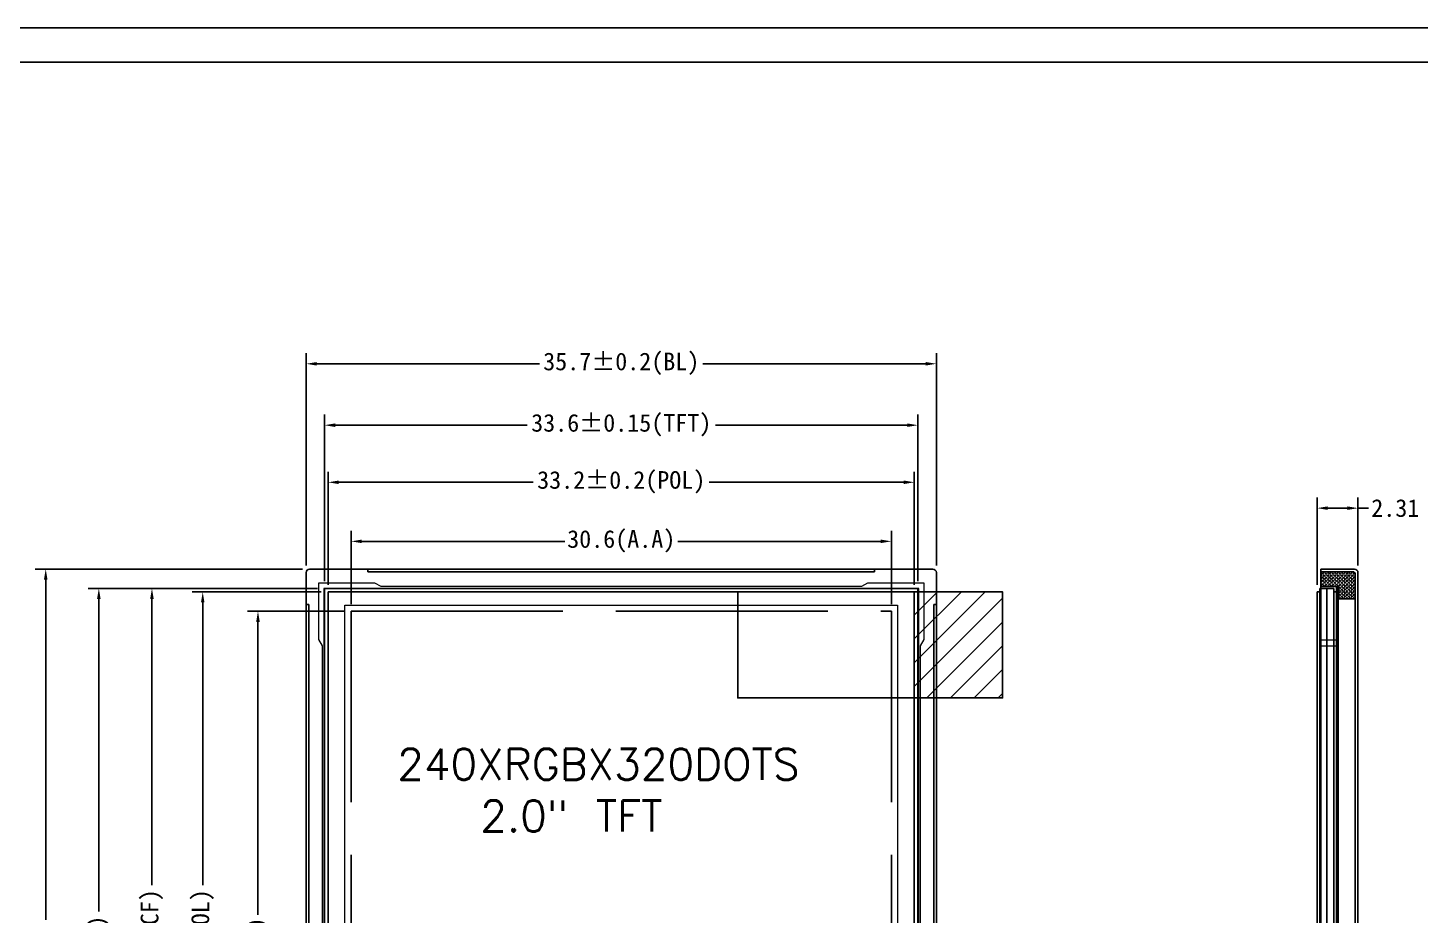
# Model space of a CAD drawing. Header units: millimetres. Extents: x 2479 to 2803, y 2230 to 2386.
# Drawn here: x 2518.7 to 2597.6, y 2335.6 to 2385.8 of the extents above; entities that cross this region are included whole.
import ezdxf

# ---------------------------------------------------------------- set-up
doc = ezdxf.new("R2010")
doc.units = ezdxf.units.MM
doc.linetypes.add('ACAD_ISO02W100', pattern=[15, 12, -3])
for name, color, linetype in [('dim', 4, 'Continuous'), ('DWG', 7, 'Continuous'), ('fpc', 40, 'Continuous'), ('Frame', 7, 'Continuous'), ('lcd', 4, 'Continuous'), ('铁框', 232, 'Continuous')]:
    doc.layers.add(name, color=color, linetype=linetype)
for name, color, linetype, lineweight in [('OBJ-DIM标注层', 2, 'Continuous', 18), ('胶框', 7, 'Continuous', 18), ('遮光贴布', 152, 'Continuous', 13)]:
    doc.layers.add(name, color=color, linetype=linetype, lineweight=lineweight)
doc.styles.get("Standard").update_dxf_attribs({"font": 'txt', "bigfont": 'gbcbig.shx'})
doc.styles.add('標注', font='')
doc.styles.get('標注').set_extended_font_data('宋体')
doc.dimstyles.new('副本 標注', dxfattribs={"dimscale": 0, "dimtxt": 0.8, "dimasz": 0.6, "dimexe": 0.6, "dimexo": 0.4, "dimgap": 0.2, "dimtad": 0, "dimdsep": 46, "dimtxsty": '標注', "dimcen": 0.6, "dimazin": 2, "dimtfac": 1, "dimtmove": 0, "dimatfit": 3, "dimfxl": 1, "dimtolj": 1, "dimtzin": 0, "dimarcsym": 0})

# ---------------------------------------------------------------- blocks, each defined once
blk = doc.blocks.new('*D124')
at = {"color": 0, "lineweight": -2}
for p, q in [((2534.505, 2355.398), (2534.505, 2367.425)), ((2535.105, 2366.825), (2547.73, 2366.825)), ((2569.605, 2366.825), (2556.98, 2366.825)), ((2570.205, 2355.398), (2570.205, 2367.425))]:
    blk.add_line(p, q, dxfattribs=at)
at = {"color": 0}
for points in [[(2535.105, 2366.925), (2535.105, 2366.725), (2534.505, 2366.825)], [(2569.605, 2366.925), (2569.605, 2366.725), (2570.205, 2366.825)]]:
    blk.add_solid(points, dxfattribs=at)
at = {"layer": 'Defpoints', "color": 0}
for p in [(2570.205, 2366.825), (2534.505, 2354.998), (2570.205, 2354.998)]:
    blk.add_point(p, dxfattribs=at)
at = {"color": 0, "insert": (2552.355, 2366.825), "char_height": 1, "attachment_point": 5, "style": '標注'}
blk.add_mtext('\\A1;35.7%%p0.2(BL)', dxfattribs=at)
blk = doc.blocks.new('*D125')
at = {"color": 0, "lineweight": -2}
for p, q in [((2534.305, 2355.198), (2519.155, 2355.198)), ((2519.755, 2354.598), (2519.755, 2335.333)), ((2519.755, 2304.598), (2519.755, 2326.083)), ((2534.705, 2303.998), (2519.155, 2303.998))]:
    blk.add_line(p, q, dxfattribs=at)
at = {"color": 0}
for points in [[(2519.655, 2354.598), (2519.855, 2354.598), (2519.755, 2355.198)], [(2519.655, 2304.598), (2519.855, 2304.598), (2519.755, 2303.998)]]:
    blk.add_solid(points, dxfattribs=at)
at = {"layer": 'Defpoints', "color": 0}
for p in [(2534.705, 2355.198), (2519.755, 2303.998), (2535.105, 2303.998)]:
    blk.add_point(p, dxfattribs=at)
at = {"color": 0, "insert": (2519.755, 2330.708), "char_height": 1, "attachment_point": 5, "rotation": 90, "style": '標注'}
blk.add_mtext('\\A1;51.2%%p0.2(BL)', dxfattribs=at)
blk = doc.blocks.new('*D126')
at = {"color": 0, "lineweight": -2}
for p, q in [((2535.555, 2354.508), (2535.555, 2363.948)), ((2569.155, 2354.508), (2569.155, 2363.948)), ((2536.155, 2363.348), (2547.019, 2363.348)), ((2568.555, 2363.348), (2557.691, 2363.348))]:
    blk.add_line(p, q, dxfattribs=at)
at = {"color": 0}
for points in [[(2536.155, 2363.448), (2536.155, 2363.248), (2535.555, 2363.348)], [(2568.555, 2363.448), (2568.555, 2363.248), (2569.155, 2363.348)]]:
    blk.add_solid(points, dxfattribs=at)
at = {"layer": 'Defpoints', "color": 0}
for p in [(2569.155, 2363.348), (2535.555, 2354.108), (2569.155, 2354.108)]:
    blk.add_point(p, dxfattribs=at)
at = {"color": 0, "insert": (2552.355, 2363.348), "char_height": 1, "attachment_point": 5, "style": '標注'}
blk.add_mtext('\\A1;33.6%%p0.15(TFT)', dxfattribs=at)
blk = doc.blocks.new('*D127')
at = {"color": 0, "lineweight": -2}
for p, q in [((2535.155, 2354.108), (2522.163, 2354.108)), ((2522.763, 2353.508), (2522.763, 2335.805)), ((2522.763, 2308.108), (2522.763, 2325.811)), ((2535.155, 2307.508), (2522.163, 2307.508))]:
    blk.add_line(p, q, dxfattribs=at)
at = {"color": 0}
for points in [[(2522.663, 2353.508), (2522.863, 2353.508), (2522.763, 2354.108)], [(2522.663, 2308.108), (2522.863, 2308.108), (2522.763, 2307.508)]]:
    blk.add_solid(points, dxfattribs=at)
at = {"layer": 'Defpoints', "color": 0}
for p in [(2535.555, 2354.108), (2522.763, 2307.508), (2535.555, 2307.508)]:
    blk.add_point(p, dxfattribs=at)
at = {"color": 0, "insert": (2522.763, 2330.808), "char_height": 1, "attachment_point": 5, "rotation": 90, "style": '標注'}
blk.add_mtext('\\A1;46.6%%p0.2(TFT)', dxfattribs=at)
blk = doc.blocks.new('*D128')
at = {"color": 0, "lineweight": -2}
for p, q in [((2535.755, 2354.308), (2535.755, 2360.715)), ((2568.955, 2354.308), (2568.955, 2360.715)), ((2536.355, 2360.115), (2547.375, 2360.115)), ((2568.355, 2360.115), (2557.336, 2360.115))]:
    blk.add_line(p, q, dxfattribs=at)
at = {"color": 0}
for points in [[(2536.355, 2360.215), (2536.355, 2360.015), (2535.755, 2360.115)], [(2568.355, 2360.215), (2568.355, 2360.015), (2568.955, 2360.115)]]:
    blk.add_solid(points, dxfattribs=at)
at = {"layer": 'Defpoints', "color": 0}
for p in [(2568.955, 2360.115), (2535.755, 2353.908), (2568.955, 2353.908)]:
    blk.add_point(p, dxfattribs=at)
at = {"color": 0, "insert": (2552.355, 2360.115), "char_height": 1, "attachment_point": 5, "style": '標注'}
blk.add_mtext('\\A1;33.2%%P0.2(POL)', dxfattribs=at)
blk = doc.blocks.new('*D129')
at = {"color": 0, "lineweight": -2}
for p, q in [((2535.155, 2354.108), (2525.171, 2354.108)), ((2525.771, 2353.508), (2525.771, 2337.305)), ((2525.771, 2311.107), (2525.771, 2327.31)), ((2535.155, 2310.507), (2525.171, 2310.507))]:
    blk.add_line(p, q, dxfattribs=at)
at = {"color": 0}
for points in [[(2525.671, 2353.508), (2525.871, 2353.508), (2525.771, 2354.108)], [(2525.671, 2311.107), (2525.871, 2311.107), (2525.771, 2310.507)]]:
    blk.add_solid(points, dxfattribs=at)
at = {"layer": 'Defpoints', "color": 0}
for p in [(2535.555, 2354.108), (2525.771, 2310.507), (2535.555, 2310.507)]:
    blk.add_point(p, dxfattribs=at)
at = {"color": 0, "insert": (2525.771, 2332.308), "char_height": 1, "attachment_point": 5, "rotation": 90, "style": '標注'}
blk.add_mtext('\\A1;43.6%%p0.15(CF)', dxfattribs=at)
blk = doc.blocks.new('*D130')
at = {"color": 0, "lineweight": -2}
for p, q in [((2537.055, 2353.208), (2537.055, 2357.37)), ((2567.655, 2353.208), (2567.655, 2357.37)), ((2537.655, 2356.77), (2549.153, 2356.77)), ((2567.055, 2356.77), (2555.558, 2356.77))]:
    blk.add_line(p, q, dxfattribs=at)
at = {"color": 0}
for points in [[(2537.655, 2356.87), (2537.655, 2356.67), (2537.055, 2356.77)], [(2567.055, 2356.87), (2567.055, 2356.67), (2567.655, 2356.77)]]:
    blk.add_solid(points, dxfattribs=at)
at = {"layer": 'Defpoints', "color": 0}
for p in [(2567.655, 2356.77), (2537.055, 2352.808), (2567.655, 2352.808)]:
    blk.add_point(p, dxfattribs=at)
at = {"color": 0, "insert": (2552.355, 2356.77), "char_height": 1, "attachment_point": 5, "style": '標注'}
blk.add_mtext('\\A1;30.6(A.A)', dxfattribs=at)
blk = doc.blocks.new('*D131')
at = {"color": 0, "lineweight": -2}
for p, q in [((2535.355, 2353.908), (2528.048, 2353.908)), ((2528.648, 2353.308), (2528.648, 2337.305)), ((2528.648, 2311.307), (2528.648, 2327.31)), ((2535.355, 2310.707), (2528.048, 2310.707))]:
    blk.add_line(p, q, dxfattribs=at)
at = {"color": 0}
for points in [[(2528.548, 2353.308), (2528.748, 2353.308), (2528.648, 2353.908)], [(2528.548, 2311.307), (2528.748, 2311.307), (2528.648, 2310.707)]]:
    blk.add_solid(points, dxfattribs=at)
at = {"layer": 'Defpoints', "color": 0}
for p in [(2528.648, 2353.908), (2535.755, 2353.908), (2535.755, 2310.707)]:
    blk.add_point(p, dxfattribs=at)
at = {"color": 0, "insert": (2528.648, 2332.308), "char_height": 1, "attachment_point": 5, "rotation": 90, "style": '標注'}
blk.add_mtext('\\A1;43.2%%P0.2(POL)', dxfattribs=at)
blk = doc.blocks.new('*D132')
at = {"color": 0, "lineweight": -2}
for p, q in [((2536.655, 2352.808), (2531.178, 2352.808)), ((2531.778, 2352.208), (2531.778, 2335.627)), ((2531.778, 2312.608), (2531.778, 2329.188)), ((2536.655, 2312.008), (2531.178, 2312.008))]:
    blk.add_line(p, q, dxfattribs=at)
at = {"color": 0}
for points in [[(2531.678, 2352.208), (2531.878, 2352.208), (2531.778, 2352.808)], [(2531.678, 2312.608), (2531.878, 2312.608), (2531.778, 2312.008)]]:
    blk.add_solid(points, dxfattribs=at)
at = {"layer": 'Defpoints', "color": 0}
for p in [(2537.055, 2352.808), (2531.778, 2312.008), (2537.055, 2312.008)]:
    blk.add_point(p, dxfattribs=at)
at = {"color": 0, "insert": (2531.778, 2332.408), "char_height": 1, "attachment_point": 5, "rotation": 90, "style": '標注'}
blk.add_mtext('\\A1;40.8(A.A)', dxfattribs=at)
blk = doc.blocks.new('*D133')
at = {"color": 0, "lineweight": -2}
for p, q in [((2591.777, 2354.308), (2591.777, 2359.25)), ((2594.087, 2355.398), (2594.087, 2359.25)), ((2592.377, 2358.65), (2593.487, 2358.65)), ((2594.087, 2358.65), (2594.687, 2358.65))]:
    blk.add_line(p, q, dxfattribs=at)
at = {"color": 0}
for points in [[(2592.377, 2358.75), (2592.377, 2358.55), (2591.777, 2358.65)], [(2593.487, 2358.75), (2593.487, 2358.55), (2594.087, 2358.65)]]:
    blk.add_solid(points, dxfattribs=at)
at = {"layer": 'Defpoints', "color": 0}
for p in [(2594.087, 2358.65), (2594.087, 2354.998), (2591.777, 2353.908)]:
    blk.add_point(p, dxfattribs=at)
at = {"color": 0, "insert": (2596.201, 2358.65), "char_height": 1, "attachment_point": 5, "style": '標注'}
blk.add_mtext('\\A1;2.31', dxfattribs=at)

msp = doc.modelspace()

# ---------------------------------------------------------------- hatches: boundary and pattern name
h = msp.add_hatch()
h.set_pattern_fill('ANSI31', color=3, scale=0.3, style=0)
h.set_pattern_definition([(45, (1364.8181, 1889.32355), (-0.6735192, 0.6735192), [])])
h.paths.add_polyline_path([(2573.955, 2347.908), (2573.955, 2353.908), (2568.955, 2353.908), (2568.955, 2347.908)])
at = {"layer": 'dim'}
h = msp.add_hatch(dxfattribs=at)
h.set_pattern_fill('ANGLE', color=0, scale=0.02, angle=45, style=0)
h.set_pattern_definition([(45, (875.5365, 3131.63863), (-0.098782817, 0.098782817), [0.1016, -0.0381]), (135, (875.5365, 3131.63863), (-0.098782817, -0.098782817), [0.1016, -0.0381])])
h.paths.add_polyline_path([(2592.957, 2354.199), (2592.957, 2353.508), (2593.937, 2353.508), (2593.937, 2354.898, 0.414214), (2593.787, 2355.048), (2591.987, 2355.048), (2591.987, 2354.199)])

# ---------------------------------------------------------------- linework, layer by layer
at = {"color": 6}
for p, q in [((2535.755, 2310.707), (2535.755, 2353.908)), ((2535.755, 2353.908), (2568.955, 2353.908)), ((2568.955, 2310.707), (2568.955, 2353.908))]:
    msp.add_line(p, q, dxfattribs=at)
for p, q in [((2591.927, 2354.108), (2591.927, 2310.507)), ((2591.927, 2354.108), (2592.327, 2354.108)), ((2592.327, 2354.108), (2592.327, 2307.508)), ((2592.327, 2354.108), (2592.727, 2354.108)), ((2592.727, 2354.108), (2592.727, 2307.508))]:
    msp.add_line(p, q)
at = {"color": 3}
msp.add_lwpolyline([(2558.955, 2353.908), (2573.955, 2353.908), (2573.955, 2347.908), (2558.955, 2347.908)], close=True, dxfattribs=at)
at = {"color": 6}
for points in [[(2591.777, 2353.908), (2591.927, 2353.908), (2591.927, 2310.707), (2591.777, 2310.707)], [(2592.727, 2353.908), (2592.877, 2353.908), (2592.877, 2310.707), (2592.727, 2310.707)]]:
    msp.add_lwpolyline(points, close=True, dxfattribs=at)
at = {"layer": 'dim', "color": 0}
for p, q in [((2534.505, 2353.198), (2534.505, 2354.998)), ((2538.005, 2355.198), (2534.705, 2355.198)), ((2566.705, 2355.198), (2570.005, 2355.198)), ((2570.205, 2353.198), (2570.205, 2354.998)), ((2592.957, 2353.508), (2593.937, 2353.508)), ((2593.937, 2353.508), (2593.057, 2353.508))]:
    msp.add_line(p, q, dxfattribs=at)
for centre, start, end in [((2534.705, 2354.998), 90, 180), ((2570.005, 2354.998), 0, 90)]:
    msp.add_arc(centre, 0.2, start, end, dxfattribs=at)
at = {"layer": 'DWG', "color": 7}
for p, q in [((2592.877, 2303.998), (2592.877, 2354.199)), ((2592.957, 2303.998), (2592.957, 2354.199))]:
    msp.add_line(p, q, dxfattribs=at)
at = {"layer": 'fpc', "color": 1, "linetype": 'ByBlock'}
for p, q in [((2535.555, 2354.108), (2569.155, 2354.108)), ((2535.555, 2307.508), (2535.555, 2354.108)), ((2569.155, 2354.108), (2569.155, 2307.508))]:
    msp.add_line(p, q, dxfattribs=at)
at = {"layer": 'fpc', "color": 5, "linetype": 'ACAD_ISO02W100'}
for p, q in [((2537.055, 2352.808), (2567.655, 2352.808)), ((2537.055, 2312.008), (2537.055, 2352.808)), ((2567.655, 2312.008), (2567.655, 2352.808)), ((2567.655, 2312.008), (2567.655, 2352.808)), ((2567.655, 2312.008), (2567.655, 2352.808))]:
    msp.add_line(p, q, dxfattribs=at)
at = {"layer": 'Frame', "color": 7}
for points in [[(2712.579, 2385.85), (2478.911, 2385.85), (2478.911, 2230.072), (2712.579, 2230.072)], [(2710.631, 2232.019), (2480.858, 2232.019), (2480.858, 2383.903), (2710.631, 2383.903)]]:
    msp.add_lwpolyline(points, close=True, dxfattribs=at)
at = {"layer": 'OBJ-DIM标注层'}
for p, q in [((2569.205, 2354.108), (2535.505, 2354.108)), ((2535.505, 2354.108), (2535.505, 2311.171)), ((2569.205, 2311.171), (2569.205, 2354.108))]:
    msp.add_line(p, q, dxfattribs=at)
msp.add_lwpolyline([(2536.705, 2353.158), (2568.005, 2353.158), (2568.005, 2311.658), (2536.705, 2311.658)], close=True, dxfattribs=at)
at = {"layer": '胶框', "ltscale": 10}
for p, q in [((2538.405, 2354.408), (2535.205, 2354.408)), ((2535.205, 2354.408), (2535.205, 2351.208)), ((2538.752, 2354.208), (2538.405, 2354.408)), ((2565.959, 2354.208), (2538.752, 2354.208)), ((2566.305, 2354.408), (2565.959, 2354.208)), ((2569.505, 2354.408), (2566.305, 2354.408)), ((2569.505, 2351.208), (2569.505, 2354.408)), ((2535.205, 2351.208), (2535.405, 2350.861)), ((2569.305, 2350.861), (2569.505, 2351.208)), ((2535.405, 2350.861), (2535.405, 2311.198)), ((2569.305, 2311.198), (2569.305, 2350.861))]:
    msp.add_line(p, q, dxfattribs=at)
at = {"layer": '胶框', "color": 7}
for p, q in [((2592.957, 2354.199), (2591.987, 2354.199)), ((2591.987, 2351.199), (2592.957, 2351.199)), ((2591.987, 2350.853), (2592.957, 2350.853))]:
    msp.add_line(p, q, dxfattribs=at)
at = {"layer": '遮光贴布', "color": 2}
msp.add_line((2569.15, 2354.108), (2535.56, 2354.108), dxfattribs=at)
at = {"layer": '铁框', "ltscale": 5}
for p, q in [((2566.705, 2355.198), (2538.005, 2355.198)), ((2538.005, 2355.048), (2538.005, 2355.198)), ((2566.705, 2355.048), (2538.005, 2355.048)), ((2566.705, 2355.048), (2566.705, 2355.198)), ((2534.505, 2353.198), (2534.505, 2307.998)), ((2534.655, 2353.198), (2534.505, 2353.198)), ((2534.655, 2353.198), (2534.655, 2307.998)), ((2570.055, 2307.998), (2570.055, 2353.198)), ((2570.055, 2353.198), (2570.205, 2353.198)), ((2570.205, 2307.998), (2570.205, 2353.198))]:
    msp.add_line(p, q, dxfattribs=at)
at = {"layer": '铁框', "color": 0, "linetype": 'ByBlock', "ltscale": 5}
msp.add_line((2591.987, 2303.998), (2591.987, 2355.198), dxfattribs=at)
at = {"layer": '铁框', "linetype": 'ByBlock', "ltscale": 5}
for p, q in [((2593.887, 2355.198), (2591.987, 2355.198)), ((2593.787, 2355.048), (2591.987, 2355.048)), ((2594.087, 2304.198), (2594.087, 2354.998)), ((2593.937, 2304.298), (2593.937, 2354.898))]:
    msp.add_line(p, q, dxfattribs=at)
for centre, radius in [((2593.787, 2354.898), 0.15), ((2593.887, 2354.998), 0.2)]:
    msp.add_arc(centre, radius, 0, 90, dxfattribs=at)

# ---------------------------------------------------------------- texts
at = {"layer": 'lcd', "color": 7, "insert": (2539.666, 2345.029), "char_height": 1.76, "width": 243.08331, "attachment_point": 1}
msp.add_mtext('240XRGBX320DOTS\\P   2.0" TFT', dxfattribs=at)

# ---------------------------------------------------------------- dimensions: what is measured, and where the dimension line sits
at = {"color": 3}
for base, p1, p2, text, picture, middle in [((2570.205, 2366.825), (2534.505, 2354.998), (2570.205, 2354.998), '<>%%p0.2(BL)', '*D124', (2552.355, 2366.825)), ((2569.155, 2363.348), (2535.555, 2354.108), (2569.155, 2354.108), '<>%%p0.15(TFT)', '*D126', (2552.355, 2363.348)), ((2568.955, 2360.115), (2535.755, 2353.908), (2568.955, 2353.908), '<>%%P0.2(POL)', '*D128', (2552.355, 2360.115)), ((2567.655, 2356.77), (2537.055, 2352.808), (2567.655, 2352.808), '<>(A.A)', '*D130', (2552.355, 2356.77))]:
    dim = msp.add_linear_dim(base=base, p1=p1, p2=p2, text=text, dimstyle='副本 標注', override={"dimscale": 1, "dimtxt": 1}, dxfattribs=at)
    dim.commit()
    dim.dimension.update_dxf_attribs({"geometry": picture, "text_midpoint": middle, "dimtype": 160})
dim = msp.add_linear_dim(base=(2594.087, 2358.65), p1=(2591.777, 2353.908), p2=(2594.087, 2354.998), dimstyle='副本 標注', override={"dimscale": 1, "dimtxt": 1}, dxfattribs=at)
dim.commit()
dim.dimension.update_dxf_attribs({"geometry": '*D133', "text_midpoint": (2596.201, 2358.65)})
for base, p1, p2, text, picture, middle in [((2519.755, 2303.998), (2534.705, 2355.198), (2535.105, 2303.998), '<>%%p0.2(BL)', '*D125', (2519.755, 2330.708)), ((2522.763, 2307.508), (2535.555, 2354.108), (2535.555, 2307.508), '<>%%p0.2(TFT)', '*D127', (2522.763, 2330.808)), ((2525.771, 2310.507), (2535.555, 2354.108), (2535.555, 2310.507), '<>%%p0.15(CF)', '*D129', (2525.771, 2332.308)), ((2528.648, 2353.908), (2535.755, 2310.707), (2535.755, 2353.908), '<>%%P0.2(POL)', '*D131', (2528.648, 2332.308))]:
    dim = msp.add_linear_dim(base=base, p1=p1, p2=p2, angle=90, text=text, dimstyle='副本 標注', override={"dimscale": 1, "dimtxt": 1}, dxfattribs=at)
    dim.commit()
    dim.dimension.update_dxf_attribs({"geometry": picture, "text_midpoint": middle, "dimtype": 160})
dim = msp.add_linear_dim(base=(2531.778, 2312.008), p1=(2537.055, 2352.808), p2=(2537.055, 2312.008), angle=90, text='<>(A.A)', dimstyle='副本 標注', override={"dimscale": 1, "dimtxt": 1}, dxfattribs=at)
dim.commit()
dim.dimension.update_dxf_attribs({"geometry": '*D132', "text_midpoint": (2531.778, 2332.408)})

doc.saveas('drawing.dxf')
